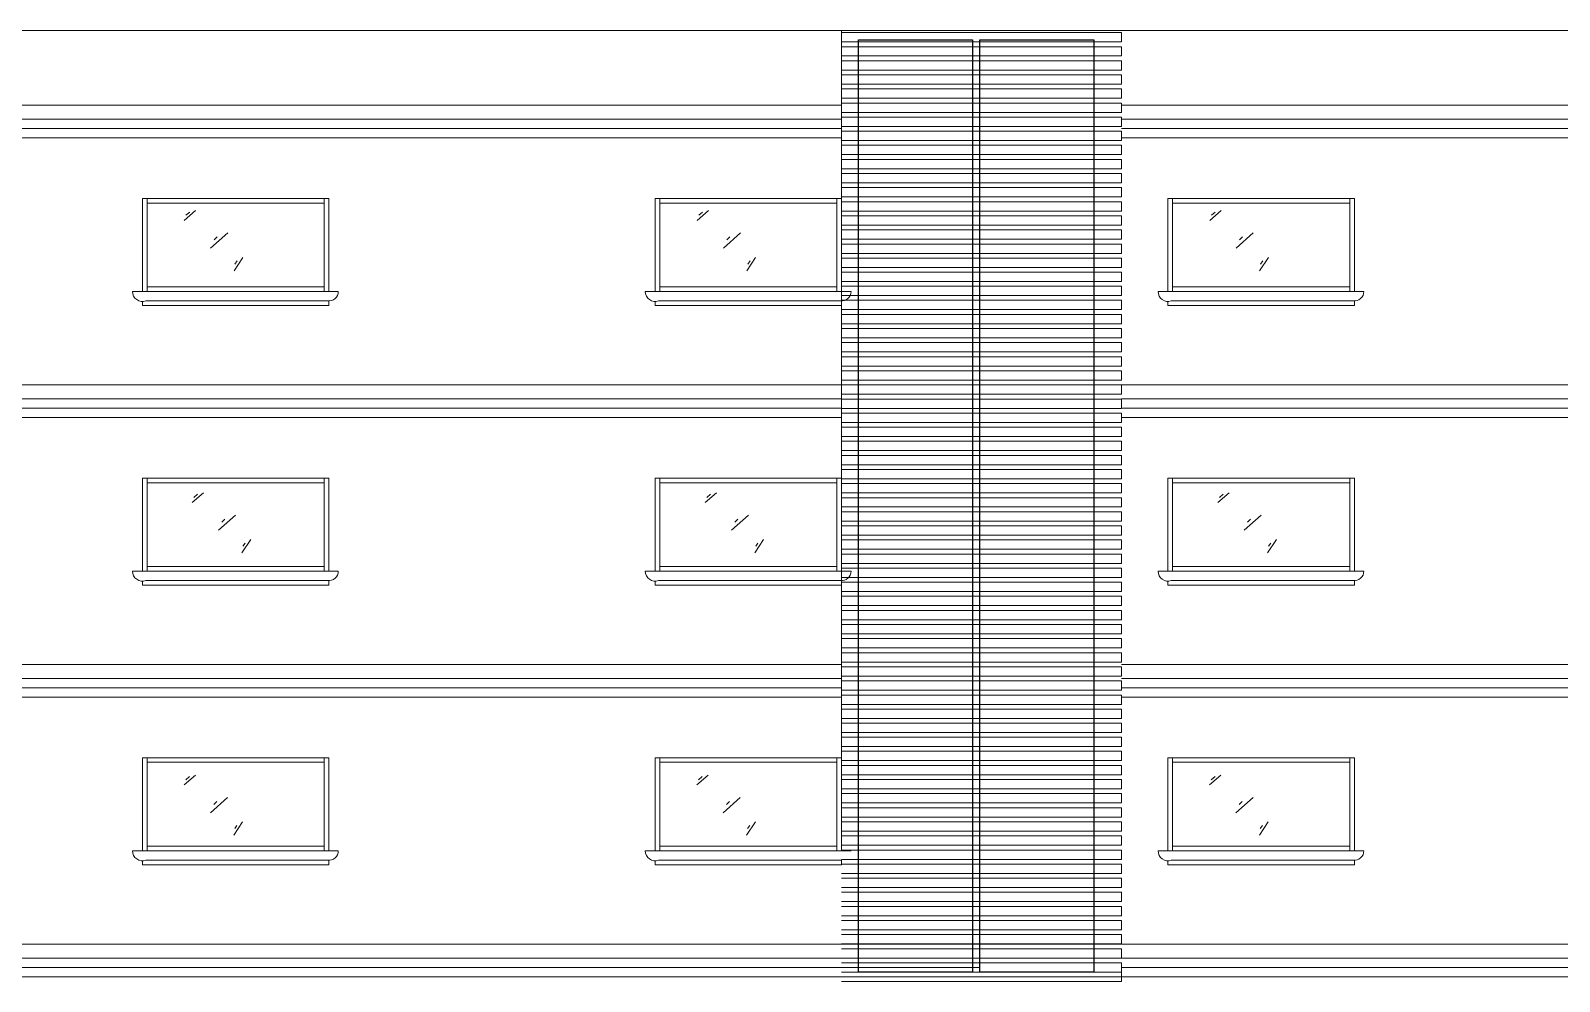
# Model space of a CAD drawing. Header units: millimetres. Extents: x -10 to 320, y -26 to 94.
# Drawn here: x 10.4 to 26.8, y 4.74 to 14.94 of the extents above; entities that cross this region are included whole.
import ezdxf

# ---------------------------------------------------------------- set-up
doc = ezdxf.new("R2010")
doc.units = ezdxf.units.MM
doc.header["$LTSCALE"] = 0.05
doc.layers.add('COND CORTES', color=7, linetype='Continuous', lineweight=5)

msp = doc.modelspace()

# ---------------------------------------------------------------- linework, layer by layer
at = {"lineweight": 13, "ltscale": 0.13}
for p, q in [((4.603, 14.945), (34.603, 14.945)), ((19.103, 7.145), (19.103, 14.945)), ((4.603, 14.145), (19.103, 14.145)), ((4.603, 14.145), (19.103, 14.145)), ((4.603, 14.145), (19.103, 14.145)), ((22.103, 14.145), (34.603, 14.145)), ((22.103, 14.145), (34.603, 14.145)), ((22.103, 14.145), (34.603, 14.145)), ((23.683, 14.145), (32.782, 14.145)), ((23.683, 14.145), (32.782, 14.145)), ((4.603, 13.995), (19.103, 13.995)), ((22.103, 13.995), (34.603, 13.995)), ((23.683, 13.995), (32.782, 13.995)), ((4.603, 13.895), (19.103, 13.895)), ((4.603, 13.795), (19.103, 13.795)), ((22.103, 13.895), (34.603, 13.895)), ((22.103, 13.795), (34.603, 13.795)), ((23.683, 13.895), (32.782, 13.895)), ((23.683, 13.795), (32.782, 13.795)), ((11.603, 13.145), (13.603, 13.145)), ((11.603, 13.145), (11.603, 12.145)), ((11.603, 13.145), (13.603, 13.145)), ((11.603, 13.145), (11.603, 12.145)), ((11.653, 13.145), (11.653, 12.145)), ((11.653, 13.145), (11.653, 12.145)), ((13.553, 13.145), (13.553, 12.145)), ((13.553, 13.145), (13.553, 12.145)), ((13.603, 13.145), (13.603, 12.145)), ((13.603, 13.145), (13.603, 12.145)), ((17.103, 13.145), (19.103, 13.145)), ((17.103, 13.145), (17.103, 12.145)), ((17.103, 13.145), (19.103, 13.145)), ((17.103, 13.145), (17.103, 12.145)), ((17.153, 13.145), (17.153, 12.145)), ((17.153, 13.145), (17.153, 12.145)), ((19.053, 13.145), (19.053, 12.145)), ((19.053, 13.145), (19.053, 12.145)), ((19.103, 13.145), (19.103, 12.145)), ((19.103, 13.145), (19.103, 12.145)), ((22.603, 13.145), (24.603, 13.145)), ((22.603, 13.145), (22.603, 12.145)), ((22.603, 13.145), (24.603, 13.145)), ((22.603, 13.145), (22.603, 12.145)), ((22.653, 13.145), (22.653, 12.145)), ((22.653, 13.145), (22.653, 12.145)), ((24.553, 13.145), (24.553, 12.145)), ((24.553, 13.145), (24.553, 12.145)), ((24.603, 13.145), (24.603, 12.145)), ((24.603, 13.145), (24.603, 12.145)), ((11.653, 13.095), (13.553, 13.095)), ((11.653, 13.095), (13.553, 13.095)), ((12.174, 13.013), (12.052, 12.909)), ((12.11, 12.998), (12.07, 12.963)), ((17.153, 13.095), (19.053, 13.095)), ((17.153, 13.095), (19.053, 13.095)), ((17.674, 13.013), (17.552, 12.909)), ((17.61, 12.998), (17.57, 12.963)), ((22.653, 13.095), (24.553, 13.095)), ((22.653, 13.095), (24.553, 13.095)), ((23.174, 13.013), (23.052, 12.909)), ((23.11, 12.998), (23.07, 12.963)), ((12.518, 12.774), (12.334, 12.61)), ((12.403, 12.731), (12.371, 12.699)), ((18.018, 12.774), (17.834, 12.61)), ((17.903, 12.731), (17.871, 12.699)), ((23.518, 12.774), (23.334, 12.61)), ((23.403, 12.731), (23.371, 12.699)), ((12.68, 12.51), (12.586, 12.369)), ((12.62, 12.473), (12.595, 12.44)), ((18.18, 12.51), (18.086, 12.369)), ((18.12, 12.473), (18.095, 12.44)), ((23.68, 12.51), (23.586, 12.369)), ((23.62, 12.473), (23.595, 12.44)), ((11.497, 12.145), (13.704, 12.145)), ((11.603, 12.145), (13.603, 12.145)), ((11.653, 12.195), (13.553, 12.195)), ((11.653, 12.195), (13.553, 12.195)), ((16.997, 12.145), (19.204, 12.145)), ((17.103, 12.145), (19.103, 12.145)), ((17.153, 12.195), (19.053, 12.195)), ((17.153, 12.195), (19.053, 12.195)), ((22.497, 12.145), (24.704, 12.145)), ((22.603, 12.145), (24.603, 12.145)), ((22.653, 12.195), (24.553, 12.195)), ((22.653, 12.195), (24.553, 12.195)), ((11.603, 11.995), (11.603, 12.039)), ((11.603, 11.995), (13.603, 11.995)), ((11.638, 12.045), (13.603, 12.045)), ((13.603, 11.995), (13.603, 12.045)), ((17.103, 11.995), (17.103, 12.039)), ((17.103, 11.995), (19.103, 11.995)), ((17.138, 12.045), (19.103, 12.045)), ((19.103, 11.995), (19.103, 12.045)), ((22.603, 11.995), (22.603, 12.039)), ((22.603, 11.995), (24.603, 11.995)), ((22.638, 12.045), (24.603, 12.045)), ((24.603, 11.995), (24.603, 12.045)), ((4.603, 11.145), (19.103, 11.145)), ((4.603, 11.145), (19.103, 11.145)), ((4.603, 11.145), (19.103, 11.145)), ((4.603, 10.995), (19.103, 10.995)), ((22.103, 11.145), (34.603, 11.145)), ((22.103, 11.145), (34.603, 11.145)), ((22.103, 11.145), (34.603, 11.145)), ((22.103, 10.995), (34.603, 10.995)), ((4.603, 10.895), (19.103, 10.895)), ((22.103, 10.895), (34.603, 10.895)), ((4.603, 10.795), (19.103, 10.795)), ((22.103, 10.795), (34.603, 10.795)), ((11.603, 10.145), (13.603, 10.145)), ((11.603, 10.145), (11.603, 9.145)), ((11.653, 10.145), (11.653, 9.145)), ((11.653, 10.095), (13.553, 10.095)), ((13.553, 10.145), (13.553, 9.145)), ((13.603, 10.145), (13.603, 9.145)), ((17.103, 10.145), (19.103, 10.145)), ((17.103, 10.145), (17.103, 9.145)), ((17.153, 10.145), (17.153, 9.145)), ((17.153, 10.095), (19.053, 10.095)), ((19.053, 10.145), (19.053, 9.145)), ((19.103, 10.145), (19.103, 9.145)), ((22.603, 10.145), (24.603, 10.145)), ((22.603, 10.145), (22.603, 9.145)), ((22.653, 10.145), (22.653, 9.145)), ((22.653, 10.095), (24.553, 10.095)), ((24.553, 10.145), (24.553, 9.145)), ((24.603, 10.145), (24.603, 9.145)), ((12.259, 9.987), (12.137, 9.883)), ((12.195, 9.972), (12.156, 9.937)), ((17.759, 9.987), (17.638, 9.883)), ((17.695, 9.972), (17.656, 9.937)), ((23.259, 9.987), (23.138, 9.883)), ((23.195, 9.972), (23.156, 9.937)), ((12.603, 9.748), (12.42, 9.584)), ((12.488, 9.705), (12.456, 9.673)), ((18.103, 9.748), (17.92, 9.584)), ((17.988, 9.705), (17.956, 9.673)), ((23.603, 9.748), (23.42, 9.584)), ((23.488, 9.705), (23.456, 9.673)), ((12.765, 9.484), (12.671, 9.343)), ((12.705, 9.447), (12.681, 9.414)), ((18.266, 9.484), (18.171, 9.343)), ((18.205, 9.447), (18.181, 9.414)), ((23.766, 9.484), (23.672, 9.343)), ((23.705, 9.447), (23.681, 9.414)), ((11.653, 9.195), (13.553, 9.195)), ((17.153, 9.195), (19.053, 9.195)), ((22.653, 9.195), (24.553, 9.195)), ((11.497, 9.145), (13.704, 9.145)), ((11.603, 8.995), (11.603, 9.039)), ((11.638, 9.045), (13.603, 9.045)), ((13.603, 8.995), (13.603, 9.045)), ((16.997, 9.145), (19.204, 9.145)), ((17.103, 8.995), (17.103, 9.039)), ((17.138, 9.045), (19.103, 9.045)), ((19.103, 8.995), (19.103, 9.045)), ((22.497, 9.145), (24.704, 9.145)), ((22.603, 8.995), (22.603, 9.039)), ((22.638, 9.045), (24.603, 9.045)), ((24.603, 8.995), (24.603, 9.045)), ((11.603, 8.995), (13.603, 8.995)), ((17.103, 8.995), (19.103, 8.995)), ((22.603, 8.995), (24.603, 8.995)), ((4.603, 8.145), (19.103, 8.145)), ((4.603, 8.145), (19.103, 8.145)), ((4.603, 8.145), (19.103, 8.145)), ((22.103, 8.145), (34.603, 8.145)), ((22.103, 8.145), (34.603, 8.145)), ((22.103, 8.145), (34.603, 8.145)), ((4.603, 7.995), (19.103, 7.995)), ((4.603, 7.895), (19.103, 7.895)), ((22.103, 7.995), (34.603, 7.995)), ((22.103, 7.895), (34.603, 7.895)), ((4.603, 7.795), (19.103, 7.795)), ((22.103, 7.795), (34.603, 7.795)), ((11.603, 7.145), (13.603, 7.145)), ((11.603, 7.145), (11.603, 6.145)), ((11.603, 7.145), (13.603, 7.145)), ((11.603, 7.145), (11.603, 6.145)), ((11.653, 7.145), (11.653, 6.145)), ((11.653, 7.145), (11.653, 6.145)), ((11.653, 7.095), (13.553, 7.095)), ((11.653, 7.095), (13.553, 7.095)), ((13.553, 7.145), (13.553, 6.145)), ((13.553, 7.145), (13.553, 6.145)), ((13.603, 7.145), (13.603, 6.145)), ((13.603, 7.145), (13.603, 6.145)), ((17.103, 7.145), (19.103, 7.145)), ((17.103, 7.145), (17.103, 6.145)), ((17.103, 7.145), (19.103, 7.145)), ((17.103, 7.145), (17.103, 6.145)), ((17.153, 7.145), (17.153, 6.145)), ((17.153, 7.145), (17.153, 6.145)), ((17.153, 7.095), (19.053, 7.095)), ((17.153, 7.095), (19.053, 7.095)), ((19.053, 7.145), (19.053, 6.145)), ((19.053, 7.145), (19.053, 6.145)), ((19.103, 7.145), (19.103, 6.145)), ((19.103, 7.145), (19.103, 6.145)), ((22.603, 7.145), (24.603, 7.145)), ((22.603, 7.145), (22.603, 6.145)), ((22.603, 7.145), (24.603, 7.145)), ((22.603, 7.145), (22.603, 6.145)), ((22.653, 7.145), (22.653, 6.145)), ((22.653, 7.145), (22.653, 6.145)), ((22.653, 7.095), (24.553, 7.095)), ((22.653, 7.095), (24.553, 7.095)), ((24.553, 7.145), (24.553, 6.145)), ((24.553, 7.145), (24.553, 6.145)), ((24.603, 7.145), (24.603, 6.145)), ((24.603, 7.145), (24.603, 6.145)), ((12.171, 6.958), (12.05, 6.854)), ((12.107, 6.943), (12.068, 6.908)), ((17.671, 6.958), (17.55, 6.854)), ((17.608, 6.943), (17.568, 6.908)), ((23.171, 6.958), (23.05, 6.854)), ((23.108, 6.943), (23.068, 6.908)), ((12.516, 6.719), (12.332, 6.555)), ((12.4, 6.676), (12.368, 6.644)), ((18.016, 6.719), (17.832, 6.555)), ((17.9, 6.676), (17.868, 6.644)), ((23.516, 6.719), (23.332, 6.555)), ((23.4, 6.676), (23.368, 6.644)), ((12.678, 6.455), (12.584, 6.314)), ((12.617, 6.419), (12.593, 6.385)), ((18.178, 6.455), (18.084, 6.314)), ((18.117, 6.419), (18.093, 6.385)), ((23.678, 6.455), (23.584, 6.314)), ((23.617, 6.419), (23.593, 6.385)), ((11.497, 6.145), (13.704, 6.145)), ((11.603, 6.145), (13.603, 6.145)), ((11.653, 6.195), (13.553, 6.195)), ((11.653, 6.195), (13.553, 6.195)), ((16.997, 6.145), (19.204, 6.145)), ((17.103, 6.145), (19.103, 6.145)), ((17.153, 6.195), (19.053, 6.195)), ((17.153, 6.195), (19.053, 6.195)), ((22.497, 6.145), (24.704, 6.145)), ((22.603, 6.145), (24.603, 6.145)), ((22.653, 6.195), (24.553, 6.195)), ((22.653, 6.195), (24.553, 6.195)), ((11.603, 5.995), (11.603, 6.039)), ((11.603, 5.995), (13.603, 5.995)), ((11.638, 6.045), (13.603, 6.045)), ((13.603, 5.995), (13.603, 6.045)), ((17.103, 5.995), (17.103, 6.039)), ((17.103, 5.995), (19.103, 5.995)), ((17.138, 6.045), (19.103, 6.045)), ((19.103, 5.995), (19.103, 6.045)), ((22.603, 5.995), (22.603, 6.039)), ((22.603, 5.995), (24.603, 5.995)), ((22.638, 6.045), (24.603, 6.045)), ((24.603, 5.995), (24.603, 6.045)), ((4.603, 5.145), (19.103, 5.145)), ((4.603, 5.145), (19.103, 5.145)), ((4.603, 5.145), (19.103, 5.145)), ((4.603, 5.145), (34.603, 5.145)), ((4.603, 5.145), (34.603, 5.145)), ((4.603, 5.145), (34.603, 5.145)), ((22.103, 5.145), (34.603, 5.145)), ((22.103, 5.145), (34.603, 5.145)), ((22.103, 5.145), (34.603, 5.145)), ((4.603, 4.995), (19.103, 4.995)), ((4.603, 4.995), (34.603, 4.995)), ((22.103, 4.995), (34.603, 4.995)), ((4.603, 4.895), (19.103, 4.895)), ((4.603, 4.895), (20.584, 4.895)), ((4.603, 4.795), (19.103, 4.795)), ((4.603, 4.795), (22.103, 4.795)), ((22.103, 4.895), (34.603, 4.895)), ((22.103, 4.795), (34.603, 4.795)), ((23.683, 4.895), (34.084, 4.895)), ((23.683, 4.795), (34.603, 4.795))]:
    msp.add_line(p, q, dxfattribs=at)
at = {"color": 7}
for points in [[(19.282, 14.845), (20.506, 14.845), (20.506, 4.845), (19.282, 4.845)], [(20.584, 14.845), (21.807, 14.845), (21.807, 4.845), (20.584, 4.845)]]:
    msp.add_lwpolyline(points, close=True, dxfattribs=at)
at = {"lineweight": 13, "ltscale": 0.13}
for centre, radius, start, end in [((11.603, 12.145), 0.106, 180, 289.3553), ((13.603, 12.145), 0.101, 262.2487, 0), ((17.103, 12.145), 0.106, 180, 289.3553), ((19.103, 12.145), 0.101, 262.2487, 0), ((22.603, 12.145), 0.106, 180, 289.3553), ((24.603, 12.145), 0.101, 262.2487, 0), ((11.603, 9.145), 0.106, 180, 289.3553), ((13.603, 9.145), 0.101, 262.2487, 0), ((17.103, 9.145), 0.106, 180, 289.3553), ((19.103, 9.145), 0.101, 262.2487, 0), ((22.603, 9.145), 0.106, 180, 289.3553), ((24.603, 9.145), 0.101, 262.2487, 0), ((11.603, 6.145), 0.106, 180, 289.3553), ((13.603, 6.145), 0.101, 262.2487, 0), ((17.103, 6.145), 0.106, 180, 289.3553), ((22.603, 6.145), 0.106, 180, 289.3553), ((24.603, 6.145), 0.101, 262.2487, 0), ((19.103, 6.145), 0.101, 262.2487, 270.0281)]:
    msp.add_arc(centre, radius, start, end, dxfattribs=at)
at = {"layer": 'COND CORTES', "color": 7, "lineweight": 18}
for points in [[(19.103, 14.823), (22.103, 14.823), (22.103, 14.923), (19.103, 14.923)], [(19.103, 14.823), (22.103, 14.823), (22.103, 14.923), (19.103, 14.923)], [(19.103, 14.672), (22.103, 14.672), (22.103, 14.772), (19.103, 14.772)], [(19.103, 14.672), (22.103, 14.672), (22.103, 14.772), (19.103, 14.772)], [(19.103, 14.521), (22.103, 14.521), (22.103, 14.621), (19.103, 14.621)], [(19.103, 14.521), (22.103, 14.521), (22.103, 14.621), (19.103, 14.621)], [(19.103, 14.37), (22.103, 14.37), (22.103, 14.47), (19.103, 14.47)], [(19.103, 14.37), (22.103, 14.37), (22.103, 14.47), (19.103, 14.47)], [(19.103, 14.219), (22.103, 14.219), (22.103, 14.319), (19.103, 14.319)], [(19.103, 14.219), (22.103, 14.219), (22.103, 14.319), (19.103, 14.319)], [(19.103, 14.067), (22.103, 14.067), (22.103, 14.167), (19.103, 14.167)], [(19.103, 14.067), (22.103, 14.067), (22.103, 14.167), (19.103, 14.167)], [(19.103, 13.916), (22.103, 13.916), (22.103, 14.016), (19.103, 14.016)], [(19.103, 13.916), (22.103, 13.916), (22.103, 14.016), (19.103, 14.016)], [(19.103, 13.765), (22.103, 13.765), (22.103, 13.865), (19.103, 13.865)], [(19.103, 13.765), (22.103, 13.765), (22.103, 13.865), (19.103, 13.865)], [(19.103, 13.614), (22.103, 13.614), (22.103, 13.714), (19.103, 13.714)], [(19.103, 13.614), (22.103, 13.614), (22.103, 13.714), (19.103, 13.714)], [(19.103, 13.463), (22.103, 13.463), (22.103, 13.563), (19.103, 13.563)], [(19.103, 13.463), (22.103, 13.463), (22.103, 13.563), (19.103, 13.563)], [(19.103, 13.311), (22.103, 13.311), (22.103, 13.411), (19.103, 13.411)], [(19.103, 13.311), (22.103, 13.311), (22.103, 13.411), (19.103, 13.411)], [(19.103, 13.16), (22.103, 13.16), (22.103, 13.26), (19.103, 13.26)], [(19.103, 13.16), (22.103, 13.16), (22.103, 13.26), (19.103, 13.26)], [(19.103, 13.009), (22.103, 13.009), (22.103, 13.109), (19.103, 13.109)], [(19.103, 13.009), (22.103, 13.009), (22.103, 13.109), (19.103, 13.109)], [(19.103, 12.858), (22.103, 12.858), (22.103, 12.958), (19.103, 12.958)], [(19.103, 12.858), (22.103, 12.858), (22.103, 12.958), (19.103, 12.958)], [(19.103, 12.707), (22.103, 12.707), (22.103, 12.807), (19.103, 12.807)], [(19.103, 12.707), (22.103, 12.707), (22.103, 12.807), (19.103, 12.807)], [(19.103, 12.555), (22.103, 12.555), (22.103, 12.655), (19.103, 12.655)], [(19.103, 12.555), (22.103, 12.555), (22.103, 12.655), (19.103, 12.655)], [(19.103, 12.404), (22.103, 12.404), (22.103, 12.504), (19.103, 12.504)], [(19.103, 12.404), (22.103, 12.404), (22.103, 12.504), (19.103, 12.504)], [(19.103, 12.253), (22.103, 12.253), (22.103, 12.353), (19.103, 12.353)], [(19.103, 12.253), (22.103, 12.253), (22.103, 12.353), (19.103, 12.353)], [(19.103, 12.102), (22.103, 12.102), (22.103, 12.202), (19.103, 12.202)], [(19.103, 12.102), (22.103, 12.102), (22.103, 12.202), (19.103, 12.202)], [(19.103, 11.951), (22.103, 11.951), (22.103, 12.051), (19.103, 12.051)], [(19.103, 11.951), (22.103, 11.951), (22.103, 12.051), (19.103, 12.051)], [(19.103, 11.8), (22.103, 11.8), (22.103, 11.9), (19.103, 11.9)], [(19.103, 11.8), (22.103, 11.8), (22.103, 11.9), (19.103, 11.9)], [(19.103, 11.648), (22.103, 11.648), (22.103, 11.748), (19.103, 11.748)], [(19.103, 11.648), (22.103, 11.648), (22.103, 11.748), (19.103, 11.748)], [(19.103, 11.497), (22.103, 11.497), (22.103, 11.597), (19.103, 11.597)], [(19.103, 11.497), (22.103, 11.497), (22.103, 11.597), (19.103, 11.597)], [(19.103, 11.346), (22.103, 11.346), (22.103, 11.446), (19.103, 11.446)], [(19.103, 11.346), (22.103, 11.346), (22.103, 11.446), (19.103, 11.446)], [(19.103, 11.195), (22.103, 11.195), (22.103, 11.295), (19.103, 11.295)], [(19.103, 11.195), (22.103, 11.195), (22.103, 11.295), (19.103, 11.295)], [(19.103, 11.044), (22.103, 11.044), (22.103, 11.144), (19.103, 11.144)], [(19.103, 11.044), (22.103, 11.044), (22.103, 11.144), (19.103, 11.144)], [(19.103, 10.892), (22.103, 10.892), (22.103, 10.992), (19.103, 10.992)], [(19.103, 10.892), (22.103, 10.892), (22.103, 10.992), (19.103, 10.992)], [(19.103, 10.741), (22.103, 10.741), (22.103, 10.841), (19.103, 10.841)], [(19.103, 10.741), (22.103, 10.741), (22.103, 10.841), (19.103, 10.841)], [(19.103, 10.59), (22.103, 10.59), (22.103, 10.69), (19.103, 10.69)], [(19.103, 10.59), (22.103, 10.59), (22.103, 10.69), (19.103, 10.69)], [(19.103, 10.439), (22.103, 10.439), (22.103, 10.539), (19.103, 10.539)], [(19.103, 10.439), (22.103, 10.439), (22.103, 10.539), (19.103, 10.539)], [(19.103, 10.288), (22.103, 10.288), (22.103, 10.388), (19.103, 10.388)], [(19.103, 10.288), (22.103, 10.288), (22.103, 10.388), (19.103, 10.388)], [(19.103, 10.136), (22.103, 10.136), (22.103, 10.236), (19.103, 10.236)], [(19.103, 10.136), (22.103, 10.136), (22.103, 10.236), (19.103, 10.236)], [(19.103, 9.985), (22.103, 9.985), (22.103, 10.085), (19.103, 10.085)], [(19.103, 9.985), (22.103, 9.985), (22.103, 10.085), (19.103, 10.085)], [(19.103, 9.834), (22.103, 9.834), (22.103, 9.934), (19.103, 9.934)], [(19.103, 9.834), (22.103, 9.834), (22.103, 9.934), (19.103, 9.934)], [(19.103, 9.683), (22.103, 9.683), (22.103, 9.783), (19.103, 9.783)], [(19.103, 9.683), (22.103, 9.683), (22.103, 9.783), (19.103, 9.783)], [(19.103, 9.532), (22.103, 9.532), (22.103, 9.632), (19.103, 9.632)], [(19.103, 9.532), (22.103, 9.532), (22.103, 9.632), (19.103, 9.632)], [(19.103, 9.38), (22.103, 9.38), (22.103, 9.48), (19.103, 9.48)], [(19.103, 9.38), (22.103, 9.38), (22.103, 9.48), (19.103, 9.48)], [(19.103, 9.229), (22.103, 9.229), (22.103, 9.329), (19.103, 9.329)], [(19.103, 9.229), (22.103, 9.229), (22.103, 9.329), (19.103, 9.329)], [(19.103, 9.078), (22.103, 9.078), (22.103, 9.178), (19.103, 9.178)], [(19.103, 9.078), (22.103, 9.078), (22.103, 9.178), (19.103, 9.178)], [(19.103, 8.927), (22.103, 8.927), (22.103, 9.027), (19.103, 9.027)], [(19.103, 8.927), (22.103, 8.927), (22.103, 9.027), (19.103, 9.027)], [(19.103, 8.776), (22.103, 8.776), (22.103, 8.876), (19.103, 8.876)], [(19.103, 8.776), (22.103, 8.776), (22.103, 8.876), (19.103, 8.876)], [(19.103, 8.625), (22.103, 8.625), (22.103, 8.725), (19.103, 8.725)], [(19.103, 8.625), (22.103, 8.625), (22.103, 8.725), (19.103, 8.725)], [(19.103, 8.473), (22.103, 8.473), (22.103, 8.573), (19.103, 8.573)], [(19.103, 8.473), (22.103, 8.473), (22.103, 8.573), (19.103, 8.573)], [(19.103, 8.322), (22.103, 8.322), (22.103, 8.422), (19.103, 8.422)], [(19.103, 8.322), (22.103, 8.322), (22.103, 8.422), (19.103, 8.422)], [(19.103, 8.171), (22.103, 8.171), (22.103, 8.271), (19.103, 8.271)], [(19.103, 8.171), (22.103, 8.171), (22.103, 8.271), (19.103, 8.271)], [(19.103, 8.02), (22.103, 8.02), (22.103, 8.12), (19.103, 8.12)], [(19.103, 8.02), (22.103, 8.02), (22.103, 8.12), (19.103, 8.12)], [(19.103, 7.869), (22.103, 7.869), (22.103, 7.969), (19.103, 7.969)], [(19.103, 7.869), (22.103, 7.869), (22.103, 7.969), (19.103, 7.969)], [(19.103, 7.717), (22.103, 7.717), (22.103, 7.817), (19.103, 7.817)], [(19.103, 7.717), (22.103, 7.717), (22.103, 7.817), (19.103, 7.817)], [(19.103, 7.566), (22.103, 7.566), (22.103, 7.666), (19.103, 7.666)], [(19.103, 7.566), (22.103, 7.566), (22.103, 7.666), (19.103, 7.666)], [(19.103, 7.415), (22.103, 7.415), (22.103, 7.515), (19.103, 7.515)], [(19.103, 7.415), (22.103, 7.415), (22.103, 7.515), (19.103, 7.515)], [(19.103, 7.264), (22.103, 7.264), (22.103, 7.364), (19.103, 7.364)], [(19.103, 7.113), (22.103, 7.113), (22.103, 7.213), (19.103, 7.213)], [(19.103, 7.113), (22.103, 7.113), (22.103, 7.213), (19.103, 7.213)], [(19.103, 6.961), (22.103, 6.961), (22.103, 7.061), (19.103, 7.061)], [(19.103, 6.961), (22.103, 6.961), (22.103, 7.061), (19.103, 7.061)], [(19.103, 6.81), (22.103, 6.81), (22.103, 6.91), (19.103, 6.91)], [(19.103, 6.81), (22.103, 6.81), (22.103, 6.91), (19.103, 6.91)], [(19.103, 6.659), (22.103, 6.659), (22.103, 6.759), (19.103, 6.759)], [(19.103, 6.659), (22.103, 6.659), (22.103, 6.759), (19.103, 6.759)], [(19.103, 6.508), (22.103, 6.508), (22.103, 6.608), (19.103, 6.608)], [(19.103, 6.508), (22.103, 6.508), (22.103, 6.608), (19.103, 6.608)], [(19.103, 6.357), (22.103, 6.357), (22.103, 6.457), (19.103, 6.457)], [(19.103, 6.357), (22.103, 6.357), (22.103, 6.457), (19.103, 6.457)], [(19.103, 6.205), (22.103, 6.205), (22.103, 6.305), (19.103, 6.305)], [(19.103, 6.205), (22.103, 6.205), (22.103, 6.305), (19.103, 6.305)], [(19.103, 6.054), (22.103, 6.054), (22.103, 6.154), (19.103, 6.154)], [(19.103, 6.054), (22.103, 6.054), (22.103, 6.154), (19.103, 6.154)], [(19.103, 5.903), (22.103, 5.903), (22.103, 6.003), (19.103, 6.003)], [(19.103, 5.903), (22.103, 5.903), (22.103, 6.003), (19.103, 6.003)], [(19.103, 5.752), (22.103, 5.752), (22.103, 5.852), (19.103, 5.852)], [(19.103, 5.752), (22.103, 5.752), (22.103, 5.852), (19.103, 5.852)], [(19.103, 5.601), (22.103, 5.601), (22.103, 5.701), (19.103, 5.701)], [(19.103, 5.601), (22.103, 5.601), (22.103, 5.701), (19.103, 5.701)], [(19.103, 5.449), (22.103, 5.449), (22.103, 5.549), (19.103, 5.549)], [(19.103, 5.449), (22.103, 5.449), (22.103, 5.549), (19.103, 5.549)], [(19.103, 5.298), (22.103, 5.298), (22.103, 5.398), (19.103, 5.398)], [(19.103, 5.298), (22.103, 5.298), (22.103, 5.398), (19.103, 5.398)], [(19.103, 5.147), (22.103, 5.147), (22.103, 5.247), (19.103, 5.247)], [(19.103, 5.147), (22.103, 5.147), (22.103, 5.247), (19.103, 5.247)], [(19.103, 4.996), (22.103, 4.996), (22.103, 5.096), (19.103, 5.096)], [(19.103, 4.996), (22.103, 4.996), (22.103, 5.096), (19.103, 5.096)], [(19.103, 4.845), (22.103, 4.845), (22.103, 4.945), (19.103, 4.945)], [(19.103, 4.845), (22.103, 4.845), (22.103, 4.945), (19.103, 4.945)], [(19.103, 4.745), (22.103, 4.745), (22.103, 4.845), (19.103, 4.845)], [(19.103, 4.745), (22.103, 4.745), (22.103, 4.845), (19.103, 4.845)]]:
    msp.add_lwpolyline(points, dxfattribs=at)

doc.saveas('drawing.dxf')
